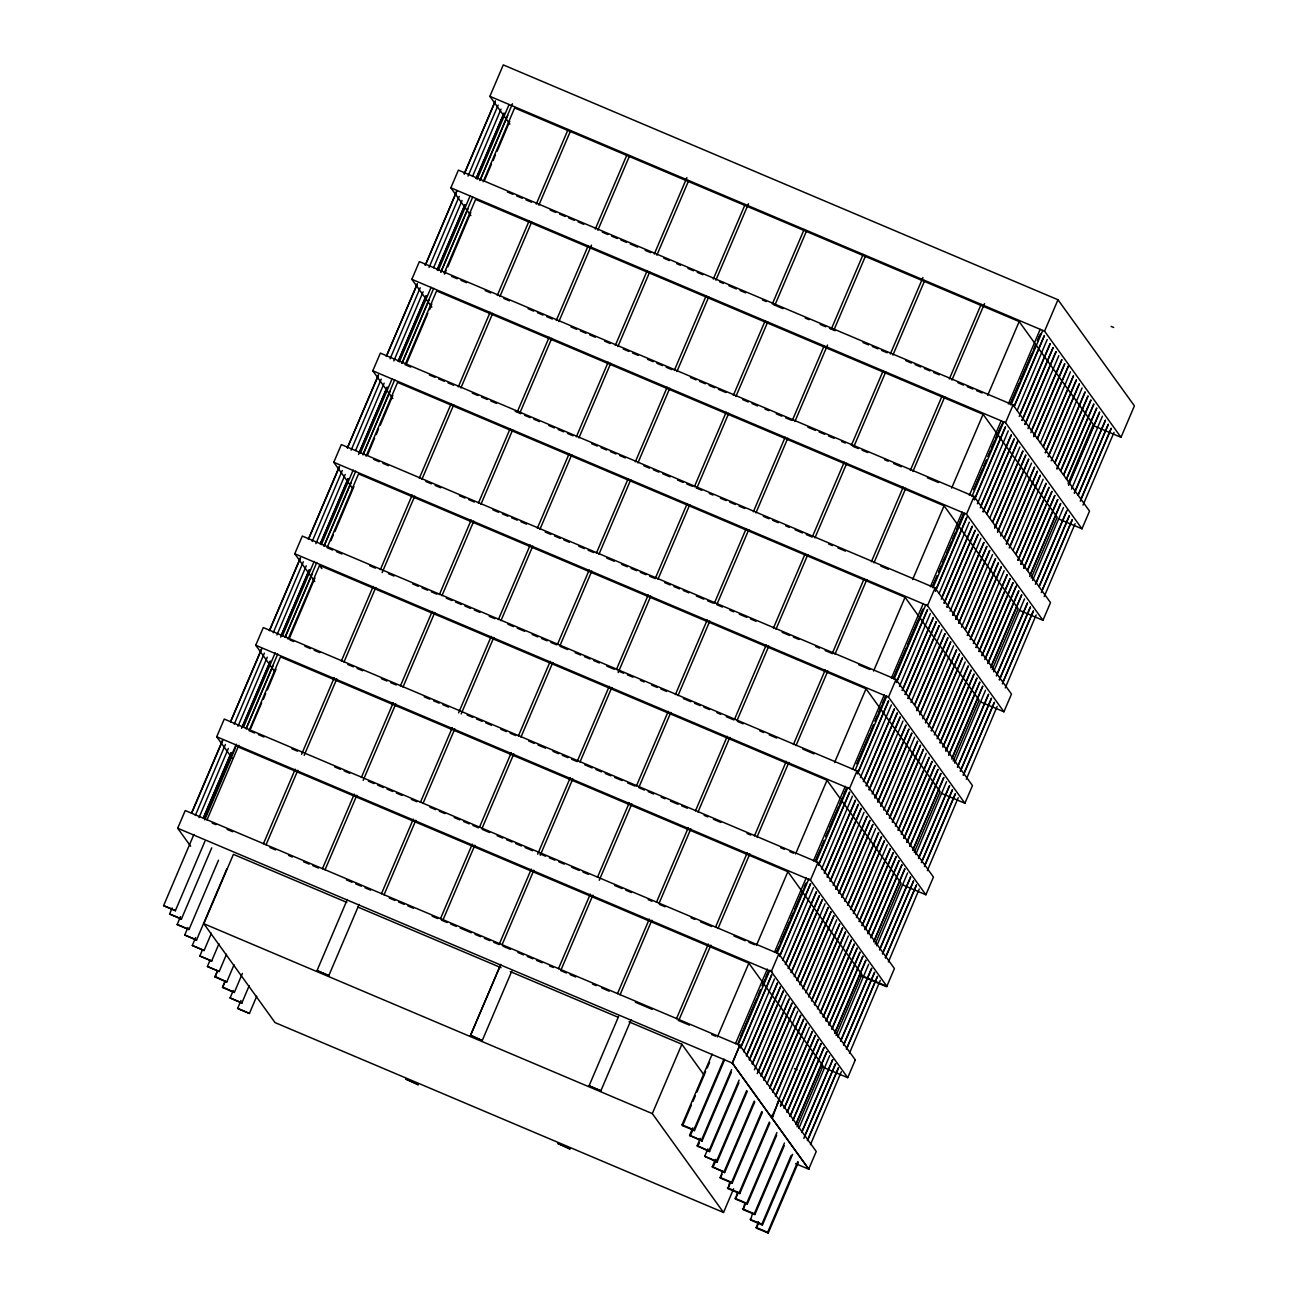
<?xml version="1.0" encoding="UTF-8"?>
<svg xmlns="http://www.w3.org/2000/svg" width="1298" height="1298" viewBox="0 0 1298 1298"><rect width="100%" height="100%" fill="white"/><g stroke="black" fill="none" stroke-linecap="round" stroke-linejoin="round"><path stroke-width="1.5" d="M163.597 905.647L175.392 910.644L163.597 905.647L193.905 834.452M169.632 914.019L181.428 919.016L169.632 914.019L172.163 907.951M177.177 924.517L188.989 929.514L177.177 924.517L180.519 916.583M184.738 935.014L196.533 940.012L184.738 935.014L187.918 927.567M192.299 945.496L204.094 950.493L192.299 945.496L195.625 937.578M199.843 955.993L211.655 960.991L199.843 955.993L202.391 949.925M207.404 966.491L219.2 971.488L207.404 966.491L209.952 960.423M234.062 964.739L226.761 981.969L214.965 976.972L217.496 970.904M242.418 973.37L234.321 992.467L222.51 987.47L225.057 981.402M226.761 981.969L215.127 976.485M230.071 997.951L241.866 1002.948L230.071 997.951L233.251 990.52M234.321 992.467L222.672 986.983M237.631 1008.449L249.427 1013.446L237.631 1008.449L240.957 1000.515M317.02 970.596L328.816 975.593L317.02 970.596L347.345 899.4M511.769 971.229L482.239 1040.558L470.444 1035.561L500.768 964.365M482.239 1040.558L470.606 1035.074M589.081 1085.793L600.877 1090.791L589.081 1085.793L618.611 1016.448M190.628 846.215L177.696 828.254L185.241 810.536L739.811 1045.344L741.093 1046.999M232.001 757.983L216.717 736.761L224.262 719.06L778.832 953.852L855.382 1060.028M274.559 671.407L255.738 645.268L263.299 627.567L817.983 862.407L894.419 968.551L886.648 986.756L860.59 975.723M314.749 581.536L294.76 553.775L302.32 536.074L857.005 770.931L933.44 877.059L925.88 894.76L902.272 884.765M352.602 488.421L333.781 462.299L341.342 444.581L896.026 679.438L972.462 785.566L964.901 803.267L941.31 793.273M392.791 398.567L372.802 370.806L380.363 353.105L935.047 587.945L1011.483 694.073L1003.922 711.791L980.331 701.796M431.828 307.074L411.839 279.313L419.384 261.612L974.084 496.453L1050.504 602.596L1042.959 620.298L1019.352 610.303M470.849 215.582L450.86 187.821L458.405 170.119L1013.105 404.976L1089.525 511.104L1081.98 528.805L1058.373 518.811M509.871 124.089L489.881 96.344L503.283 64.9L1057.984 299.757L1134.403 405.885L1121.001 437.312L1094.441 426.069M191.504 813.132L222.51 740.428M230.46 721.802L261.466 649.097M269.416 630.455L300.422 557.767M308.372 539.124L339.378 466.42M347.329 447.794L378.335 375.09M417.291 283.759L386.285 356.447L417.421 283.921M425.241 265.117L457.042 190.546L425.371 265.279M464.197 173.786L495.219 101.082M191.617 813.294L222.623 740.606M230.573 721.964L261.579 649.26M269.53 630.633L300.536 557.929M308.486 539.287L339.508 466.599M347.458 447.956L378.464 375.252M464.327 173.948L495.333 101.244M195.317 815.469L225.414 744.468M234.273 724.138L264.37 653.137M273.229 632.791L303.326 561.791M312.201 541.461L342.283 470.46M351.158 450.13L381.239 379.13M390.114 358.783L420.195 287.783M429.07 267.453L459.168 196.452M468.026 176.122L498.124 105.122M199.016 817.643L228.318 748.508M237.972 726.312L267.274 657.161M276.945 634.965L306.231 565.831M315.901 543.635L345.187 474.5M355.652 450.438L384.143 383.153M393.813 360.958L423.116 291.823M433.564 267.761L462.072 200.492M472.521 176.431L501.028 109.146M203.397 817.772L231.222 752.548M241.558 728.308L270.179 661.201M281.309 635.111L309.135 569.871M320.265 543.765L348.091 478.54M359.222 452.434L387.064 387.193M398.194 361.104L426.02 295.863M437.15 269.757L464.976 204.532M476.106 178.426L503.932 113.186M203.51 817.951L231.352 752.71M242.483 726.62L270.308 661.38M280.644 637.14L309.265 570.033M320.395 543.943L348.221 478.702M358.556 454.462L387.177 387.372M398.308 361.266L426.133 296.025M437.264 269.935L465.09 204.695M476.22 178.605L504.046 113.364M204.419 818.795L236.236 744.192M243.391 727.415L275.208 652.813M282.38 636.036L314.181 561.434M321.352 544.657L353.17 470.054M360.325 453.278L392.142 378.675M399.313 361.899L431.114 287.296M438.286 270.519L470.103 195.901M477.258 179.124L509.076 104.521M204.727 819.914L235.409 747.972M206.999 819.898L238.816 745.295M246.052 728.616L277.788 653.9M285.008 637.286L316.761 562.521M323.965 545.939L355.749 471.142M362.937 454.608L394.722 379.762M401.893 363.278L433.694 288.383M440.849 271.931L472.683 197.004M479.806 180.6L512.45 103.759M246.182 728.778L273.213 665.403M285.138 637.448L312.169 574.073M324.094 546.117L351.125 482.742M363.051 454.771L390.081 391.396M402.007 363.44L429.038 300.065M440.963 272.109L467.994 208.735M480.714 178.897L507.745 115.522M288.059 639.168L319.535 565.393L827.021 780.26L839.952 798.221M366.101 456.198L397.577 382.407L905.063 597.275L979.163 700.174L953.203 761.05M444.159 273.213L475.62 199.438L983.105 414.305L1057.205 517.204L1031.245 578.064M483.181 181.72L514.641 107.945L1019.173 321.563L1093.289 424.462L1068.108 483.489M250.546 728.924L261.677 702.835M263.397 699.265L265.652 693.505M267.372 689.952L275.987 669.281M289.632 637.756L314.96 577.934M330.86 540.666L333.245 535.068M334.949 531.515L353.916 486.604M367.545 455.079L374.587 438.14M376.29 434.587L378.562 428.827M380.265 425.257L392.872 395.273M406.501 363.748L427.853 313.256M429.557 309.687L431.828 303.927M444.549 274.105L446.139 270.373M447.842 266.82L470.785 212.596M484.3 180.909L491.455 164.132M493.159 160.579L495.43 154.819M497.15 151.249L509.741 121.266M175.392 910.644L204.922 841.299M181.428 919.016L211.752 847.821M188.989 929.514L218.518 860.185M196.533 940.012L226.858 868.816M733.63 1188.741L723.505 1212.462L275.03 1022.581L203.835 923.722L233.413 854.36L346.793 902.37M204.094 950.493L211.396 933.262M211.655 960.991L218.956 943.76M263.429 843.781L295.246 769.179M301.607 754.268L334.219 677.799M341.374 661.006L373.191 586.42M380.363 569.627L412.18 495.041M419.335 478.248L451.152 403.662M458.308 386.869L490.125 312.266M497.28 295.49L529.113 220.887M536.269 204.111L568.086 129.508M266.009 844.868L297.826 770.266M304.186 755.355L336.799 678.886M343.954 662.11L375.771 587.507M382.147 572.596L414.76 496.128M421.915 479.351L453.732 404.749M460.887 387.956L492.705 313.37M499.876 296.577L531.693 221.99M538.848 205.198L570.666 130.595M214.965 976.972L217.334 971.391M219.2 971.488L226.517 954.241M222.51 987.47L224.895 981.888M241.866 1002.948L249.184 985.717M249.427 1013.446L256.728 996.215M322.439 868.768L354.257 794.165M361.412 777.372L393.229 702.786M400.384 685.993L432.202 611.407M439.373 594.614L471.19 520.011M478.345 503.235L510.163 428.632M517.318 411.855L549.135 337.253M556.29 320.476L588.124 245.874M595.279 229.097L627.096 154.494M325.019 869.855L356.836 795.252M363.197 780.341L395.809 703.873M402.964 687.096L434.781 612.494M441.953 595.717L473.77 521.115M480.925 504.322L512.742 429.735M519.898 412.942L551.715 338.356M558.886 321.563L591.499 245.111M597.859 230.184L629.676 155.582M328.816 975.593L359.14 904.398M381.45 893.738L413.267 819.152M420.422 802.359L452.239 727.772M458.6 712.845L491.212 636.377M498.367 619.6L530.201 544.998M537.356 528.221L569.173 453.619M576.328 436.842L608.145 362.239M615.301 345.463L647.118 270.86M654.289 254.067L686.902 177.615M384.03 894.841L415.847 820.239M423.002 803.462L454.819 728.859M461.179 713.932L493.792 637.48M500.963 620.687L532.78 546.101M539.936 529.308L571.753 454.722M578.908 437.929L610.725 363.326M617.897 346.55L649.714 271.947M656.869 255.171L688.686 180.568M440.46 918.724L472.277 844.138M479.433 827.345L511.25 752.743M518.405 735.966L550.222 661.363M557.377 644.587L589.211 569.984M596.366 553.208L628.183 478.605M635.339 461.828L667.156 387.226M674.311 370.433L706.128 295.847M713.3 279.054L745.117 204.467M443.04 919.828L474.857 845.225M482.012 828.449L513.83 753.846M520.985 737.053L552.802 662.467M559.973 645.674L591.791 571.088M598.946 554.295L630.763 479.692M637.918 462.915L669.736 388.313M676.907 371.536L708.724 296.934M715.879 280.157L748.492 203.689M499.47 943.711L531.288 869.108M537.648 854.198L570.26 777.729M577.415 760.952L609.233 686.35M616.388 669.573L648.205 594.971M655.376 578.194L687.194 503.592M694.349 486.799L726.166 412.212M733.321 395.419L765.139 320.833M772.31 304.04L804.127 229.454M502.05 944.798L533.867 870.212M540.228 855.285L572.84 778.832M579.995 762.04L611.812 687.453M618.189 672.526L650.801 596.058M657.956 579.281L689.773 504.679M696.929 487.902L728.746 413.299M735.901 396.523L767.735 321.92M774.89 305.144L806.707 230.541M470.444 1035.561L499.811 966.718M558.465 968.697L590.298 894.095M597.453 877.318L629.27 802.716M636.426 785.939L668.243 711.336M675.398 694.56L707.215 619.957M714.387 603.164L746.204 528.578M753.359 511.785L785.176 437.199M792.332 420.406L824.149 345.82M831.32 329.027L863.138 254.424M561.061 969.784L592.878 895.198M599.238 880.271L631.85 803.819M639.005 787.026L670.823 712.424M677.994 695.647L709.811 621.044M716.967 604.268L748.784 529.665M755.939 512.888L787.756 438.286M794.911 421.509L827.54 345.041M833.9 330.114L865.717 255.528M617.475 993.684L649.308 919.081M656.464 902.305L688.281 827.702M695.436 810.926L727.253 736.323M734.408 719.53L766.226 644.944M773.397 628.151L805.214 553.565M812.37 536.772L844.187 462.169M851.342 445.392L883.159 370.79M890.331 354.013L922.943 277.545M620.071 994.771L651.888 920.185M659.043 903.392L690.861 828.789M698.016 812.013L729.833 737.41M736.988 720.633L768.822 646.031M775.977 629.254L807.794 554.652M814.949 537.875L846.767 463.272M853.922 446.48L885.739 371.893M892.91 355.1L924.728 280.514M600.877 1090.791L631.201 1019.595M676.485 1018.67L708.302 944.068M715.474 927.291L747.291 852.689M754.446 835.896L786.264 761.309M793.419 744.517L825.236 669.93M832.407 653.137L864.225 578.535M871.38 561.758L903.197 487.156M910.352 470.379L942.17 395.776M949.341 379L981.158 304.397M679.081 1019.757L710.898 945.155M718.054 928.378L749.871 853.776M757.026 836.999L788.843 762.397M795.999 745.62L827.832 671.017M834.987 654.241L866.804 579.638M873.96 562.845L905.777 488.259M912.932 471.466L944.749 396.88M951.921 380.087L984.533 303.618M723.505 1212.462L652.31 1113.603L681.888 1044.241L628.978 1021.834M987.713 395.338L1019.173 321.563M717.372 1036.956L748.849 963.181L236.204 746.123M756.393 945.479L787.87 871.688L280.498 656.885L249.038 730.66L254.635 733.029M795.544 854.035L827.021 780.26M834.565 762.543L866.042 688.767L358.556 473.9L327.08 547.675L332.661 550.044M873.586 671.05L905.063 597.275M912.608 579.573L944.084 505.782L436.599 290.93L405.122 364.706L410.72 367.074M951.629 488.08L983.105 414.305M724.576 1059.914L694.43 1130.623L682.618 1125.626L682.034 1124.814L712.196 1054.106M682.618 1125.626L691.347 1105.15M692.937 1101.434L695.322 1095.853M696.912 1092.121L705.641 1071.661M707.232 1067.946L709.6 1062.364M731.342 1072.262L701.975 1141.104L689.595 1135.312L692.775 1127.865M690.179 1136.107L692.564 1130.526M694.43 1130.623L693.846 1129.828L724.008 1059.103M735.495 1043.657L767.313 969.054M774.484 952.261L806.301 877.675M813.457 860.882L845.274 786.296M852.429 769.503L884.246 694.901M891.418 678.124L923.235 603.521M930.39 586.745L962.207 512.142M969.363 495.365L1001.18 420.763M1008.351 403.986L1040.169 329.384M740.85 1036.096L756.75 998.811M758.34 995.079L760.725 989.498M762.218 985.717L764.7 980.168M766.193 976.404L768.676 970.855M776.529 952.164L779.011 946.615M780.504 942.851L789.346 922.375M790.839 918.611L793.321 913.062M794.814 909.298L802.067 892.553M804.354 886.923L806.042 883.24M815.485 860.817L820.352 849.687M821.942 845.955L824.327 840.358M825.82 836.593L828.302 831.045M829.795 827.264L838.654 806.804M840.13 803.04L842.629 797.491M844.106 793.711L846.604 788.162M869.66 734.1L856.94 763.938L873.781 724.982M871.25 730.385L873.635 724.787M875.112 721.023L877.61 715.474M879.087 711.693L881.585 706.144M883.062 702.38L885.56 696.831M893.413 678.14L906.231 648.351M907.724 644.587L918.952 618.529M920.542 614.798L922.927 609.216M937.237 575.663L932.467 586.842L937.383 575.858M938.73 571.883L941.212 566.334M942.705 562.569L945.187 557.02M946.68 553.24L951.548 542.11M953.04 538.329L955.523 532.78M957.015 529.016L963.473 514.138M982.554 469.405L973.808 489.914L986.675 460.287M984.144 465.674L986.529 460.092M988.119 456.361L990.504 450.763M991.996 446.999L994.495 441.45M995.972 437.669L1000.855 426.523M1010.282 404.116L1019.141 383.656M1020.617 379.892L1031.861 353.835M1034.133 348.188L1035.836 344.505M1037.427 340.79L1039.812 335.192M737.816 1043.754L760.871 989.693M762.364 985.912L768.822 971.05M776.675 952.359L806.188 883.435M815.631 861.028L824.473 840.569M825.966 836.788L846.75 788.373M875.258 721.217L885.707 697.026M893.559 678.351L923.073 609.411M938.876 572.094L963.619 514.349M988.167 456.507L1002.591 423.002M1010.428 404.327L1035.982 344.716M1037.459 340.936L1040.753 333.521M738.091 1044.744L769.909 970.141M777.064 953.365L808.881 878.762M816.036 861.986L847.854 787.383M855.009 770.59L886.826 696.004M893.998 679.211L925.815 604.625M932.97 587.832L964.787 513.245M971.942 496.453L1003.76 421.85M1010.931 405.073L1042.748 330.471M733.548 1064.717L732.267 1063.046L740.022 1044.841L732.38 1063.094L808.816 1169.222L795.625 1163.641M855.268 1059.979L847.708 1077.681L771.288 971.553L778.832 953.852M738.903 1082.759L709.535 1151.602L697.156 1145.81L700.336 1138.362M860.801 975.22L886.859 986.253L810.439 880.125L817.983 862.407M925.88 894.76L849.46 788.632L857.005 770.931M964.901 803.267L888.481 697.14L896.026 679.438M1003.922 711.791L927.502 605.663L935.047 587.945M1042.959 620.298L966.523 514.17L974.084 496.453M1081.98 528.805L1005.544 422.677L1013.105 404.976M1121.001 437.312L1044.565 331.185L1057.984 299.757M697.74 1146.605L699.314 1142.889M740.574 1047.583L771.58 974.879M772.44 973.175L771.499 971.066M779.53 956.237L810.536 883.549M818.486 864.906L849.509 792.202M857.459 773.559L888.465 700.855M896.415 682.213L927.421 609.525M935.371 590.882L966.377 518.178M974.327 499.535L1005.35 426.831M1014.095 406.339L1044.306 335.501M701.975 1141.104L701.407 1140.309L731.569 1069.601M740.72 1047.778L771.726 975.09M779.676 956.448L810.682 883.743M818.632 865.101L849.655 792.397M857.605 773.77L888.611 701.066M896.561 682.424L927.567 609.719M935.517 591.077L967.318 516.523M974.474 499.746L1005.496 427.042M1014.241 406.534L1044.452 335.695M743.624 1051.818L774.484 978.919M782.58 960.488L813.457 887.572M821.553 869.141L852.413 796.242M860.363 777.599L891.369 704.895M899.465 686.464L930.325 613.548M939.217 593.251L969.298 522.218M977.394 503.77L1008.254 430.871M1017.145 410.574L1047.21 339.524M746.382 1055.647L777.388 982.959M785.339 964.317L816.361 891.612M824.311 872.97L855.317 800.266M863.267 781.639L894.273 708.935M902.224 690.293L933.23 617.588M941.975 597.08L972.202 526.242M980.947 505.749L1011.158 434.911M1019.904 414.403L1050.114 343.564M746.528 1055.858L777.534 983.154M785.485 964.511L816.507 891.823M824.457 873.181L855.463 800.477M864.208 779.968L894.419 709.13M902.37 690.487L933.376 617.799M941.326 599.157L972.348 526.453M980.298 507.81L1011.304 435.106M1019.255 416.463L1050.26 343.775M747.242 1091.391L717.096 1162.099L704.717 1156.307L707.881 1148.86M709.535 1151.602L708.968 1150.807L739.114 1080.098M749.287 1059.687L780.293 986.983M788.259 968.357L819.265 895.652M827.215 877.01L858.221 804.306M866.172 785.663L897.178 712.959M905.128 694.333L936.134 621.628M944.1 602.986L975.106 530.282M983.057 511.639L1014.062 438.951M1022.013 420.309L1053.019 347.604M749.433 1059.898L780.439 987.194M788.405 968.551L819.411 895.847M827.361 877.205L858.367 804.517M866.318 785.874L897.324 713.17M905.274 694.527L936.28 621.823M944.23 603.181L975.252 530.493M983.203 511.85L1014.209 439.146M1022.159 420.503L1053.165 347.799M752.191 1063.727L783.213 991.023M791.163 972.38L822.169 899.692M830.12 881.05L861.126 808.346M869.076 789.703L900.082 716.999M908.032 698.356L939.054 625.668M947.005 607.026L978.011 534.322M986.756 513.813L1017.762 441.109M1024.917 424.332L1055.923 351.644M752.337 1063.922L783.359 991.234M791.309 972.591L822.315 899.887M830.266 881.245L861.272 808.54M869.222 789.898L900.228 717.21M908.178 698.567L939.2 625.863M947.151 607.221L978.157 534.516M986.902 514.024L1017.908 441.32M1025.063 424.543L1056.069 351.839M754.803 1101.872L724.641 1172.581L712.261 1166.788L715.441 1159.341M754.446 1069.828L786.117 995.063M794.214 976.615L825.074 903.716M833.17 885.285L864.03 812.386M872.126 793.938L902.986 721.039M910.953 702.396L941.959 629.692M950.055 611.261L980.915 538.362M989.806 518.048L1019.871 447.015M1027.967 428.583L1058.827 355.668M712.845 1167.583L716.025 1160.152M717.096 1162.099L716.512 1161.288L746.674 1090.596M757.221 1073.657L789.022 999.103M796.972 980.461L827.978 907.756M835.928 889.114L866.934 816.41M874.884 797.767L905.907 725.079M914.652 704.571L944.863 633.732M952.813 615.09L983.819 542.386M992.564 521.893L1022.775 451.055M1031.521 430.547L1061.748 359.708M758.162 1072.002L789.168 999.298M797.118 980.655L828.124 907.951M836.074 889.308L867.08 816.62M875.03 797.978L906.053 725.274M914.798 704.765L945.009 633.927M952.959 615.301L983.965 542.596M992.71 522.088L1022.921 451.25M1030.872 432.607L1061.894 359.903M760.92 1075.831L791.926 1003.127M799.876 984.484L830.882 911.796M838.832 893.154L869.838 820.45M877.789 801.807L908.811 729.103M916.761 710.46L947.767 637.772M955.717 619.13L986.723 546.426M994.674 527.783L1025.68 455.079M1033.63 436.436L1064.652 363.748M761.066 1076.026L792.072 1003.338M800.022 984.695L831.028 911.991M838.979 893.349L869.985 820.644M877.935 802.018L908.957 729.314M916.907 710.671L947.913 637.967M955.863 619.324L986.869 546.62M994.82 527.994L1025.826 455.29M1033.776 436.647L1064.798 363.943M732.202 1183.078L731.634 1182.283L761.78 1111.575L762.364 1112.37L732.202 1183.078L720.406 1178.081L722.207 1171.705M720.406 1178.081L721.98 1174.365M724.641 1172.581L724.073 1171.786L754.235 1101.077M763.824 1079.871L794.83 1007.167M802.781 988.524L833.787 915.82M841.737 897.178L872.759 824.49M880.709 805.847L911.715 733.143M919.665 714.5L950.671 641.796M958.622 623.17L989.628 550.466M997.578 531.823L1028.6 459.119M1037.345 438.61L1068.351 365.922M763.97 1080.066L794.976 1007.362M802.927 988.735L833.933 916.031M841.883 897.389L872.889 824.684M880.855 806.042L911.861 733.338M919.811 714.711L950.817 642.007M958.768 623.365L989.774 550.66M997.724 532.018L1028.73 459.33M1037.491 438.821L1068.497 366.117M766.875 1084.106L797.735 1011.207M805.831 992.759L836.691 919.86M844.787 901.429L875.663 828.513M883.76 810.082L914.619 737.183M922.716 718.735L953.576 645.836M961.526 627.194L992.532 554.489M1000.628 536.058L1031.504 463.159M1040.396 442.845L1070.461 371.812M769.633 1087.935L800.639 1015.231M808.589 996.604L839.595 923.9M847.562 905.258L878.568 832.553M886.518 813.911L917.524 741.207M925.474 722.58L956.48 649.876M965.225 629.368L995.436 558.529M1004.198 538.021L1034.409 467.199M1043.154 446.69L1073.365 375.852M769.909 1122.867L739.763 1193.576L727.951 1188.579L729.768 1182.186M769.779 1088.146L800.785 1015.442M808.735 996.799L839.741 924.095M847.708 905.452L878.714 832.764M886.664 814.122L917.67 741.418M925.62 722.775L956.626 650.071M965.371 629.562L995.582 558.74M1004.344 538.232L1034.555 467.394M1043.3 446.885L1073.511 376.047M727.951 1188.579L730.336 1182.997M772.537 1091.975L803.543 1019.271M811.493 1000.628L842.516 927.924M850.466 909.298L881.472 836.593M889.422 817.951L920.428 745.247M928.378 726.604L959.384 653.916M967.335 635.274L998.357 562.569M1006.307 543.927L1037.313 471.223M1045.263 452.58L1076.269 379.892M772.683 1092.17L803.689 1019.482M811.639 1000.839L842.662 928.135M850.612 909.492L881.618 836.788M889.568 818.146L920.574 745.458M928.524 726.815L959.53 654.111M967.481 635.468L998.503 562.764M1006.453 544.122L1037.459 471.434M1045.409 452.791L1076.415 380.087M775.441 1096.015L806.447 1023.311M814.414 1004.668L845.42 931.964M853.37 913.321L884.376 840.633M892.326 821.991L923.332 749.287M931.283 730.644L962.289 657.94M970.255 639.297L1001.261 566.609M1009.211 547.967L1040.217 475.263M1048.167 456.62L1079.173 383.916M775.587 1096.21L806.593 1023.505M814.544 1004.863L845.566 932.175M853.516 913.532L884.522 840.828M892.472 822.186L923.478 749.481M931.429 730.839L962.435 658.151M970.385 639.508L1001.407 566.804M1010.152 546.296L1040.363 475.457M1048.313 456.815L1079.319 384.127M776.675 1135.215L747.307 1204.057L735.512 1199.06L737.313 1192.684M735.512 1199.06L737.897 1193.479M778.492 1100.25L809.368 1027.351M817.464 1008.903L848.324 936.004M856.42 917.556L887.28 844.657M895.377 826.226L926.237 753.327M934.333 734.879L965.209 661.98M973.305 643.532L1004.165 570.633M1013.057 550.336L1043.121 479.303M1051.218 460.855L1082.078 387.956M739.763 1193.576L739.179 1192.765L769.341 1122.072M771.823 1116.215L772.553 1114.495L773.446 1115.258C773.446 1118.454 770.866 1115.258 772.716 1116.978M777.518 1103.414L779.189 1099.552L773.3 1115.063M772.813 1114.852L779.287 1099.682M772.229 1116.767L773.04 1114.706M779.774 1099.877L777.372 1103.203M780.455 1105.945L812.272 1031.375M820.222 1012.732L851.228 940.044M859.179 921.402L890.185 848.697M898.135 830.055L929.141 757.351M937.091 738.708L968.113 666.02M976.064 647.378L1007.07 574.673M1015.815 554.165L1046.026 483.327M1054.771 462.834L1084.982 391.996M780.601 1106.139L812.418 1031.585M820.368 1012.943L851.374 940.239M859.325 921.596L890.331 848.892M898.281 830.266L929.287 757.561M938.032 737.053L968.259 666.215M976.21 647.572L1007.216 574.868M1015.961 554.376L1046.172 483.537M1054.917 463.029L1085.128 392.191M784.17 1108.119L815.176 1035.415M823.127 1016.772L854.133 944.068M862.083 925.425L893.089 852.737M901.834 832.229L932.061 761.391M940.012 742.748L971.018 670.044M978.968 651.401L1009.974 578.713M1017.924 560.071L1048.93 487.367M1056.88 468.724L1087.902 396.02M784.317 1108.314L815.322 1035.609M823.273 1016.983L854.279 944.279M862.229 925.636L893.235 852.932M901.185 834.29L932.191 761.585M940.158 742.959L971.164 670.255M979.114 651.612L1010.12 578.908M1018.07 560.265L1049.076 487.577M1057.026 468.935L1088.032 396.231M784.235 1145.712L754.868 1214.555L743.073 1209.558L744.874 1203.181M743.073 1209.558L745.441 1203.976M747.307 1204.057L746.739 1203.262L776.902 1132.554M787.075 1112.143L818.081 1039.455M826.031 1020.812L857.037 948.108M864.987 929.465L895.993 856.761M903.943 838.135L934.966 765.431M942.916 746.788L973.922 674.084M981.872 655.441L1012.878 582.737M1020.828 564.111L1051.834 491.407M1060.58 470.898L1090.807 400.06M787.221 1112.354L818.227 1039.649M826.177 1021.007L857.183 948.303M865.133 929.676L896.139 856.972M904.089 838.33L935.112 765.625M943.062 746.983L974.068 674.295M982.018 655.652L1013.024 582.948M1020.974 564.306L1051.98 491.601M1060.726 471.093L1090.953 400.271M789.979 1116.183L820.985 1043.478M828.935 1024.852L859.941 952.148M867.891 933.505L898.897 860.801M906.864 842.159L937.87 769.454M945.82 750.828L976.826 678.124M984.776 659.481L1015.782 586.777M1023.733 568.135L1054.739 495.447M1063.5 474.938L1093.711 404.1M790.125 1116.394L821.131 1043.689M829.081 1025.047L860.087 952.343M868.038 933.7L899.043 861.012M907.01 842.37L938.016 769.665M945.966 751.023L976.972 678.319M985.717 657.81L1016.723 585.122M1023.879 568.346L1054.885 495.641M1063.646 475.133L1093.857 404.295M792.591 1154.344L762.429 1225.052L750.617 1220.055L752.434 1213.662M792.883 1120.223L823.889 1047.518M831.84 1028.876L862.845 956.172M870.796 937.545L901.818 864.841M909.768 846.199L940.774 773.494M948.724 754.852L979.73 682.164M987.681 663.521L1018.687 590.817M1027.432 570.309L1057.659 499.47M1066.404 478.962L1096.615 408.14M793.029 1120.417L824.035 1047.729M831.986 1029.087L862.992 956.383M870.942 937.74L901.964 865.036M909.914 846.393L940.92 773.705M948.87 755.063L979.876 682.359M988.622 661.85L1018.833 591.012M1027.578 570.52L1057.805 499.681M1066.55 479.173L1096.761 408.335M754.868 1214.555L754.3 1213.76L784.446 1143.051M795.788 1124.263L826.794 1051.558M834.744 1032.916L865.75 960.212M873.716 941.569L904.722 868.881M912.672 850.239L943.678 777.534M952.424 757.026L982.635 686.188M991.38 665.679L1021.591 594.857M1030.352 574.349L1060.563 503.51M1068.514 484.868L1099.52 412.164M795.934 1124.457L826.94 1051.753M834.89 1033.111L865.896 960.423M873.846 941.78L904.868 869.076M912.819 850.433L943.824 777.729M951.775 759.087L982.781 686.399M990.731 667.756L1021.737 595.052M1029.687 576.409L1060.709 503.705M1068.66 485.063L1099.666 412.375M797.037 1126.826L823.013 1065.934L748.849 963.181M836.009 1035.463L861.969 974.587L787.87 871.688M875.16 944.019L901.12 883.159L842.305 801.483M914.181 852.543L940.141 791.666L866.042 688.767M992.224 669.557L1018.184 608.681L944.084 505.782M798.384 1162.391L768.221 1233.1L756.426 1228.103L758.227 1221.726M798.838 1128.497L829.698 1055.599M837.794 1037.151L868.67 964.252M876.767 945.804L907.626 872.905M915.723 854.473L946.583 781.574M954.679 763.127L985.539 690.228M993.635 671.78L1024.511 598.881M1032.608 580.449L1063.468 507.55M1071.564 489.103L1102.424 416.204M756.426 1228.103L758.811 1222.521M762.429 1225.052L761.845 1224.241L791.212 1155.398M801.596 1132.327L832.602 1059.622M840.552 1040.98L871.575 968.292M879.525 949.649L910.531 876.945M918.481 858.303L949.487 785.598M957.437 766.956L988.443 694.268M996.393 675.625L1027.416 602.921M1035.366 584.278L1066.372 511.574M1074.322 492.932L1105.328 420.244M801.742 1132.521L832.748 1059.833M840.698 1041.191L871.721 968.486M879.671 949.844L910.677 877.14M918.627 858.497L949.633 785.809M957.583 767.167L988.589 694.462M996.54 675.82L1027.562 603.116M1036.307 582.624L1067.313 509.919M1074.468 493.143L1105.474 420.438M804.5 1136.367L835.523 1063.662M843.473 1045.02L874.479 972.316M882.429 953.673L913.435 880.985M921.385 862.343L952.391 789.638M960.342 770.996L991.364 698.292M999.314 679.649L1030.32 606.961M1039.065 586.453L1069.276 515.614M1078.021 495.106L1108.232 424.268M803.851 1138.427L835.652 1063.857M843.619 1045.231L874.625 972.526M882.575 953.884L913.581 881.18M921.531 862.537L952.537 789.833M960.488 771.207L991.494 698.502M999.46 679.86L1030.466 607.156M1039.211 586.647L1069.422 515.825M1078.167 495.317L1108.378 424.478M768.221 1233.1L767.653 1232.305L797.816 1161.596M807.405 1140.39L838.427 1067.702M846.377 1049.06L877.383 976.356M885.333 957.713L916.339 885.009M925.085 864.517L955.296 793.678M963.246 775.036L994.268 702.332M1003.013 681.823L1033.224 610.985M1041.97 590.493L1072.18 519.654M1080.926 499.146L1111.137 428.308M807.551 1140.601L838.573 1067.897M846.523 1049.255L877.529 976.55M885.479 957.924L916.485 885.22M924.436 866.577L955.442 793.873M963.392 775.231L994.414 702.543M1002.364 683.9L1033.37 611.196M1041.321 592.553L1072.326 519.849M1080.277 501.206L1111.283 428.518M810.471 1144.641L841.331 1071.726M849.427 1053.295L880.287 980.396M888.384 961.948L919.244 889.049M927.34 870.617L958.2 797.702M966.312 779.271L997.172 706.372M1005.269 687.924L1036.129 615.025M1044.225 596.593L1075.085 523.694M1083.035 505.052L1114.041 432.348M808.686 1169.174L816.247 1151.472L739.811 1045.344M1111.104 326.398L1113.684 327.485M489.881 96.344L1044.565 331.185M507.372 191.974L512.97 194.343M516.685 195.917L522.267 198.286M525.998 199.86L531.58 202.228M550.206 210.098L555.787 212.466M559.503 214.04L565.084 216.409M568.816 217.983L574.397 220.352M578.129 221.926L583.711 224.294M602.321 232.18L607.918 234.532M611.634 236.122L617.215 238.475M620.947 240.049L626.528 242.418M630.26 243.992L637.707 247.155M645.155 250.303L650.736 252.672M663.765 258.188L669.346 260.557M676.793 263.705L680.525 265.279M687.972 268.426L693.554 270.795M697.269 272.369L702.867 274.738M719.611 281.828L723.343 283.418M728.924 285.771L736.372 288.935M740.103 290.509L745.685 292.861M762.445 299.968L766.161 301.542M773.608 304.689L782.921 308.632M805.263 318.091L808.979 319.665M820.158 324.403L825.739 326.772M829.454 328.345L835.052 330.698M862.975 342.526L868.557 344.895M872.288 346.469L877.87 348.838M881.585 350.411L887.167 352.78M905.793 360.666L911.374 363.018M915.106 364.592L920.688 366.961M924.403 368.535L930.001 370.904M933.716 372.477L939.298 374.846M957.924 382.732L963.505 385.1M967.237 386.674L972.819 389.043M976.534 390.617L982.132 392.969M450.86 187.821L1005.544 422.677M451.623 276.377L457.204 278.746M460.936 280.319L466.534 282.688M485.192 290.59L490.79 292.959M503.851 298.491L509.449 300.86M528.108 308.762L533.705 311.131M537.437 312.704L543.035 315.089M546.766 316.663L552.364 319.032M571.023 326.934L576.62 329.303M580.352 330.876L585.95 333.245M589.681 334.835L595.279 337.204M604.608 341.147L610.206 343.516M623.267 349.048L628.865 351.417M632.597 353.007L638.194 355.376M647.524 359.319L653.121 361.688M656.853 363.262L662.451 365.63M666.182 367.22L671.78 369.589M690.439 377.491L696.036 379.86M699.752 381.434L705.349 383.802M709.081 385.392L714.679 387.761M718.411 389.335L725.874 392.499M742.667 399.606L748.265 401.974M751.996 403.548L757.594 405.933M765.057 409.081L768.789 410.671M776.253 413.819L781.85 416.187M785.582 417.778L791.18 420.146M807.973 427.253L815.436 430.417M819.168 431.991L824.765 434.359M828.497 435.95L834.095 438.318M841.558 441.466L845.29 443.056M852.754 446.22L858.351 448.589M862.083 450.163L867.681 452.531M884.473 459.638L888.205 461.228M893.803 463.597L901.266 466.745M927.389 477.81L938.584 482.548M411.839 279.313L966.523 514.17M429.378 374.976L434.976 377.345M438.708 378.919L444.305 381.288M448.037 382.878L453.635 385.246M472.294 393.148L477.891 395.517M481.623 397.091L487.221 399.459M490.952 401.05L496.55 403.418M515.209 411.304L520.806 413.689M524.538 415.263L530.136 417.631M533.867 419.205L539.465 421.574M548.794 425.533L554.392 427.902M558.124 429.476L563.721 431.845M567.453 433.435L573.051 435.804M591.71 443.705L597.307 446.074M601.039 447.648L606.637 450.017M610.368 451.59L615.966 453.976M619.698 455.549L625.295 457.918M643.938 465.82L649.535 468.189M653.267 469.762L658.865 472.131M662.597 473.721L670.06 476.869M677.524 480.033L683.121 482.402M686.853 483.992L692.451 486.361M696.182 487.934L701.78 490.303M709.243 493.467L712.975 495.041M720.439 498.205L726.036 500.574M729.768 502.148L735.366 504.516M739.097 506.106L744.695 508.475M763.354 516.377L768.951 518.746M772.683 520.32L778.281 522.688M785.744 525.852L789.476 527.426M795.074 529.795L802.537 532.959M806.269 534.549L811.867 536.918M828.659 544.024L832.391 545.598M837.989 547.967L845.452 551.131M880.888 566.139L888.351 569.303M372.802 370.806L927.502 605.663M373.564 459.346L379.162 461.731M382.894 463.305L388.491 465.674M425.809 481.477L431.407 483.846M435.138 485.42L440.736 487.788M459.395 495.69L464.992 498.059M468.724 499.633L474.322 502.018M492.98 509.903L498.578 512.272M502.31 513.862L507.907 516.231M511.639 517.805L517.237 520.174M520.969 521.764L526.566 524.132M545.225 532.034L550.823 534.403M554.538 535.977L560.136 538.346M563.867 539.919L569.465 542.304M578.794 546.247L584.392 548.616M588.124 550.19L593.721 552.559M606.783 558.091L614.246 561.255M621.71 564.419L627.307 566.788M631.039 568.362L636.637 570.731M640.368 572.321L645.966 574.689M649.698 576.263L655.295 578.632M664.625 582.591L670.222 584.96M673.954 586.534L679.552 588.903M683.283 590.476L688.881 592.845M696.345 596.009L703.808 599.173M707.54 600.747L713.137 603.116M716.869 604.706L722.467 607.075M729.93 610.238L733.662 611.812M739.26 614.181L746.723 617.345M750.455 618.919L756.053 621.288M782.175 632.353L789.638 635.517M793.37 637.091L798.968 639.46M815.744 646.566L819.476 648.156M825.074 650.525L832.537 653.673M858.659 664.738L869.855 669.476M333.781 462.299L888.481 697.14M336.377 551.618L341.942 553.97M369.816 565.766L375.382 568.135M388.443 573.667L394.04 576.036M412.699 583.938L418.313 586.307M422.045 587.88L427.642 590.249M431.374 591.839L436.972 594.208M446.301 598.167L451.899 600.536M455.647 602.11L461.244 604.479M464.976 606.069L470.574 608.438M474.305 610.011L479.903 612.38M489.232 616.339L494.846 618.708M507.907 624.241L513.505 626.61M517.237 628.2L524.7 631.347M532.164 634.511L537.778 636.88M541.509 638.47L547.107 640.839M550.839 642.413L556.436 644.781M560.168 646.372L567.632 649.535M575.111 652.699L580.709 655.068M584.441 656.642L590.038 659.011M593.77 660.601L599.368 662.97M606.831 666.134L614.311 669.281M618.043 670.871L623.64 673.24M627.372 674.814L632.97 677.199M640.433 680.347L644.165 681.937M651.628 685.101L657.242 687.469M660.974 689.043L666.572 691.412M683.365 698.535L690.828 701.699M694.576 703.273L700.174 705.641M703.905 707.232L709.503 709.6M716.967 712.748L720.698 714.338M726.296 716.707L733.776 719.871M737.507 721.445L743.105 723.813M759.898 730.936L763.63 732.51M769.227 734.879L776.707 738.043M802.829 749.108L814.041 753.846M294.76 553.775L849.46 788.632M289.925 639.963L293.656 641.536M304.852 646.274L310.449 648.643M314.181 650.233L319.779 652.602M347.767 664.446L353.364 666.815M357.096 668.405L362.694 670.774M381.352 678.676L386.95 681.044M390.682 682.618L396.279 684.987M424.251 696.831L429.849 699.2M433.581 700.79L439.178 703.159M442.91 704.733L448.508 707.102M467.166 715.003L472.764 717.372M476.496 718.962L482.093 721.331M485.825 722.905L491.423 725.274M500.752 729.216L506.35 731.601M510.082 733.175L515.679 735.544M528.74 741.077L534.338 743.446M538.07 745.02L545.533 748.183M552.997 751.347L558.594 753.716M562.326 755.29L567.924 757.659M571.655 759.249L577.253 761.618M584.717 764.765L592.18 767.929M595.912 769.519L601.509 771.888M605.241 773.462L610.839 775.831M614.571 777.405L622.034 780.569M627.632 782.937L635.095 786.101M638.827 787.675L644.425 790.044M648.156 791.634L653.754 794.003M661.201 797.167L664.933 798.741M670.531 801.109L677.994 804.273M681.726 805.847L687.323 808.216M704.116 815.322L707.848 816.913M713.446 819.281L720.909 822.445M747.031 833.494L750.763 835.068M780.617 847.708L784.349 849.298M789.947 851.666L793.678 853.24M255.738 645.268L810.439 880.125M258.367 734.603L263.965 736.972M291.936 748.832L297.534 751.201M334.835 766.988L340.433 769.357M344.165 770.931L349.762 773.3M368.421 781.201L374.002 783.57M377.734 785.16L383.332 787.529M387.064 789.103L392.661 791.472M396.393 793.046L401.991 795.414M411.32 799.373L416.918 801.742M429.963 807.259L435.56 809.628M439.292 811.218L444.889 813.586M454.219 817.529L459.816 819.898M463.548 821.488L469.146 823.857M472.878 825.431L478.459 827.799M482.191 829.373L489.654 832.537M497.118 835.701L502.715 838.07M506.447 839.644L512.045 842.013M515.777 843.586L521.374 845.971M525.106 847.545L532.553 850.709M540.017 853.857L545.614 856.226M549.346 857.816L554.944 860.185M558.675 861.758L564.273 864.127M571.737 867.291L579.2 870.439M582.932 872.029L588.513 874.398M614.635 885.447L622.099 888.611M625.831 890.185L631.428 892.553M648.205 899.66L651.937 901.25M659.4 904.398L664.998 906.767M691.104 917.832L694.836 919.406M700.433 921.775L711.629 926.512M734.019 935.988L745.198 940.726M748.93 942.316L754.527 944.684M216.717 736.761L771.288 971.553M821.65 1066.648L847.708 1077.681M794.506 1068.627L797.086 1069.73M212.174 823.062L215.906 824.652M227.101 829.39L232.683 831.742M269.968 847.529L275.565 849.898M288.61 855.431L292.342 857.005M303.521 861.742L309.119 864.111M312.85 865.685L318.448 868.054M346.404 879.898L352.001 882.267M355.717 883.841L361.315 886.21M365.046 887.783L370.644 890.152M389.286 898.054L394.868 900.423M398.6 901.996L404.197 904.365M407.913 905.939L413.51 908.308M432.153 916.21L437.751 918.562M441.482 920.152L447.064 922.521M450.795 924.095L456.393 926.464M460.125 928.038L471.304 932.775M475.036 934.349L480.617 936.718M484.349 938.308L489.946 940.677M493.678 942.251L499.259 944.62M502.991 946.193L510.455 949.357M517.902 952.505L523.5 954.874M527.231 956.448L532.813 958.816M536.545 960.406L542.142 962.775M549.606 965.923L553.321 967.497M560.785 970.661L566.382 973.029M570.098 974.603L575.695 976.972M592.472 984.079L596.204 985.653M601.801 988.021L609.249 991.185M635.355 1002.234L652.131 1009.341M678.221 1020.39L689.416 1025.128M711.775 1034.587L715.506 1036.177M177.696 828.254L732.38 1063.094M357.94 907.091L501.044 967.675M510.341 971.618L618.026 1017.21M682.034 1124.814L693.846 1129.812M203.835 923.722L652.31 1113.603M689.595 1135.312L701.407 1140.309M697.156 1145.81L708.968 1150.807M704.717 1156.307L716.512 1161.288M712.261 1166.788L724.073 1171.786M719.822 1177.286L731.634 1182.283M727.383 1187.767L739.179 1192.765M734.944 1198.265L746.739 1203.262M742.488 1208.763L754.3 1213.76M750.049 1219.244L761.845 1224.241M755.842 1227.308L767.653 1232.305M733.419 1064.668L808.816 1169.222M681.888 1044.241L704.068 1075.036M319.535 565.393L321.888 568.654M417.648 1084.106L405.836 1079.109L418.216 1084.917L417.648 1084.106M569.465 1148.389L557.669 1143.392L570.049 1149.201L569.465 1148.389"/></g></svg>
